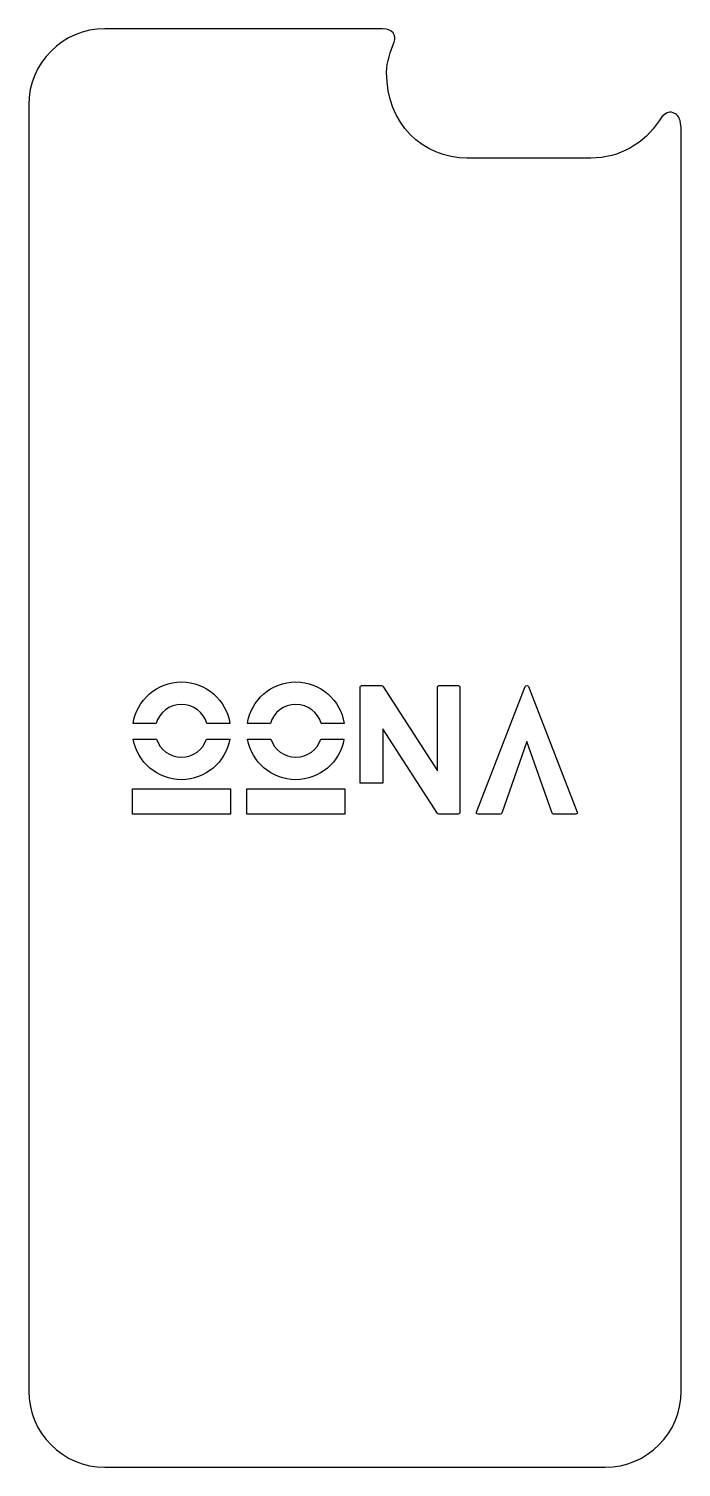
# Model space of a CAD drawing. Extents: x 1 to 61, y 1 to 134.
import ezdxf

# ---------------------------------------------------------------- set-up
doc = ezdxf.new("R2010")
doc.units = 0
doc.layers.add('iPhone6_case_interior', color=7, linetype='CONTINUOUS')

msp = doc.modelspace()

# ---------------------------------------------------------------- linework, layer by layer
at = {"layer": 'iPhone6_case_interior', "color": 1}
for points in [[(33.499558, 134.293242), (31.733465, 134.293242), (7.744023, 134.295447), (7.744023, 134.295447)], [(0.688468, 127.239892), (0.688468, 82.896275), (0.689019, 82.895725), (0.689019, 7.881389)], [(61.189306, 7.881389), (61.189306, 70.575511), (61.189856, 70.574961), (61.189856, 124.751155)], [(52.824064, 122.291632), (41.350517, 122.291632)], [(14.84974, 73.691533), (14.84974, 73.691533)], [(25.449609, 73.691533), (25.449609, 73.691533)], [(38.574596, 61.474398), (33.519951, 69.329215), (33.519951, 64.291659), (31.418169, 64.291659), (31.418169, 73.219141)], [(31.554869, 73.353086), (33.382148, 73.353086)], [(31.554869, 73.353086), (31.554869, 73.353086)], [(33.506173, 73.308439), (38.574596, 65.454172), (38.574596, 73.219141)], [(38.739961, 73.353086), (40.511566, 73.353086)], [(40.6626, 73.219141), (40.6626, 61.563693)], [(42.206003, 61.608894), (46.722109, 73.264341)], [(46.870936, 73.353636), (46.870936, 73.353636)], [(47.019766, 73.264341), (51.550756, 61.608894)], [(12.49605, 69.831371), (10.364501, 69.831371)], [(19.33553, 69.831371), (17.20398, 69.831371)], [(23.095369, 69.831371), (20.963819, 69.831371)], [(29.934848, 69.831371), (27.803299, 69.831371)], [(10.381588, 68.380023), (12.526918, 68.380023)], [(10.381588, 68.380023), (10.381588, 68.380023)], [(17.173112, 68.380023), (19.318442, 68.380023)], [(20.980907, 68.380023), (23.126237, 68.380023)], [(20.980907, 68.380023), (20.980907, 68.380023)], [(27.772431, 68.380023), (29.91776, 68.380023)], [(49.225731, 61.519596), (46.870936, 68.166702), (44.54591, 61.519596)], [(10.31434, 63.759735), (19.38569, 63.759735), (19.38569, 61.429748), (10.31434, 61.429748), (10.31434, 63.759735), (10.31434, 63.759735)], [(20.913659, 63.759735), (29.985561, 63.759735), (29.985561, 61.429748), (20.913659, 61.429748), (20.913659, 63.759735), (20.913659, 63.759735)], [(40.511566, 61.429748), (38.698619, 61.429748)], [(44.397083, 61.429748), (42.355381, 61.429748)], [(51.416811, 61.429748), (49.359673, 61.429748)], [(7.744575, 0.825833), (54.13375, 0.825833)]]:
    msp.add_lwpolyline(points, dxfattribs=at)
for points in [[(7.744023, 134.295447), (3.84724, 134.295447), (0.688468, 131.136675), (0.688468, 127.239892)], [(34.568915, 133.050252), (34.831734, 133.681724), (34.40161, 134.295359), (33.499558, 134.293242)], [(33.875486, 130.258898), (33.879014, 131.206459), (34.226015, 132.225105), (34.568915, 133.050252)], [(41.350517, 122.291632), (37.221959, 122.291632), (33.8582, 125.487931), (33.875486, 130.258898)], [(60.648562, 126.401493), (60.473584, 126.498507), (59.870292, 126.911191), (59.130517, 125.75161)], [(59.130517, 125.75161), (57.803367, 123.670927), (55.474836, 122.291632), (52.824064, 122.291632)], [(61.189856, 124.751155), (61.189856, 126.011277), (60.885276, 126.219107), (60.648562, 126.401493)], [(10.364501, 69.831371), (10.69082, 72.016123), (12.574323, 73.691533), (14.84974, 73.691533)], [(14.84974, 73.691533), (17.125156, 73.691533), (19.00921, 72.016123), (19.33553, 69.831371)], [(20.963819, 69.831371), (21.290139, 72.016123), (23.174193, 73.691533), (25.449609, 73.691533)], [(25.449609, 73.691533), (27.725026, 73.691533), (29.608529, 72.016123), (29.934848, 69.831371)], [(31.418169, 73.219141), (31.418169, 73.27876), (31.486077, 73.353086), (31.554869, 73.353086)], [(33.382148, 73.353086), (33.409664, 73.353086), (33.492415, 73.338425), (33.506173, 73.308439)], [(38.574596, 73.219141), (38.574596, 73.27876), (38.643653, 73.353086), (38.739961, 73.353086)], [(40.511566, 73.353086), (40.607875, 73.353086), (40.6626, 73.27876), (40.6626, 73.219141)], [(46.722109, 73.264341), (46.744512, 73.323961), (46.807569, 73.353636), (46.870936, 73.353636)], [(46.870936, 73.353636), (46.934306, 73.353636), (46.997541, 73.323961), (47.019766, 73.264341)], [(14.84974, 71.605182), (13.731434, 71.605182), (12.789209, 70.855484), (12.49605, 69.831371)], [(17.20398, 69.831371), (16.910822, 70.855484), (15.968045, 71.605182), (14.84974, 71.605182)], [(25.449609, 71.605182), (24.331304, 71.605182), (23.388527, 70.855484), (23.095369, 69.831371)], [(27.803299, 69.831371), (27.51014, 70.855484), (26.567915, 71.605182), (25.449609, 71.605182)], [(14.84974, 64.620182), (12.609248, 64.620182), (10.749888, 66.244659), (10.381588, 68.380023)], [(12.526918, 68.380023), (12.851474, 67.407767), (13.768123, 66.706533), (14.84974, 66.706533)], [(14.84974, 66.706533), (15.931356, 66.706533), (16.848556, 67.407767), (17.173112, 68.380023)], [(19.318442, 68.380023), (18.950142, 66.244659), (17.090231, 64.620182), (14.84974, 64.620182)], [(25.449609, 64.620182), (23.209118, 64.620182), (21.349207, 66.244659), (20.980907, 68.380023)], [(23.126237, 68.380023), (23.450792, 67.407767), (24.367993, 66.706533), (25.449609, 66.706533)], [(25.449609, 66.706533), (26.531226, 66.706533), (27.447875, 67.407767), (27.772431, 68.380023)], [(29.91776, 68.380023), (29.54946, 66.244659), (27.690101, 64.620182), (25.449609, 64.620182)], [(38.698619, 61.429748), (38.671102, 61.429748), (38.588355, 61.444412), (38.574596, 61.474398)], [(40.6626, 61.563693), (40.6626, 61.504074), (40.607875, 61.429748), (40.511566, 61.429748)], [(42.355381, 61.429748), (42.220975, 61.429748), (42.1612, 61.519641), (42.206003, 61.608894)], [(44.54591, 61.519596), (44.531094, 61.459976), (44.456703, 61.429748), (44.397083, 61.429748)], [(49.359673, 61.429748), (49.315223, 61.429748), (49.240547, 61.459976), (49.225731, 61.519596)], [(51.550756, 61.608894), (51.595559, 61.519641), (51.52088, 61.429748), (51.416811, 61.429748)], [(0.689019, 7.881389), (0.689019, 3.984958), (3.847791, 0.825833), (7.744575, 0.825833)], [(54.13375, 0.825833), (58.030533, 0.825833), (61.189306, 3.984958), (61.189306, 7.881389)]]:
    msp.add_open_spline(points, degree=3, dxfattribs=at)

doc.saveas('drawing.dxf')
